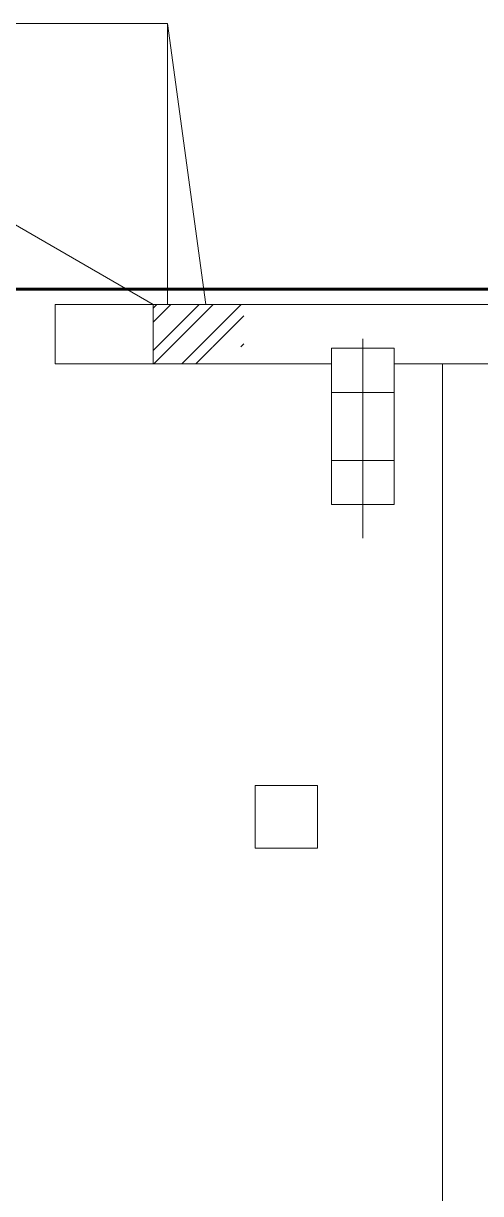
# Model space of a CAD drawing. Header units: millimetres. Extents: x 1663 to 6300, y 431 to 1491.
# Drawn here: x 5008.4 to 5050.9, y 1293 to 1401.8 of the extents above; entities that cross this region are included whole.
import ezdxf

# ---------------------------------------------------------------- set-up
doc = ezdxf.new("R2010")
doc.units = ezdxf.units.MM
doc.layers.add('Линия связи (Вновь)', color=3, linetype='Continuous', lineweight=60)
doc.layers.add('Строительный', color=251, linetype='Continuous', lineweight=13)

# ---------------------------------------------------------------- blocks, each defined once
blk = doc.blocks.new('A$C178B2837')
at = {"layer": 'Строительный', "ltscale": 100}
for p, q in [((513.663, 420.514), (486.763, 420.514)), ((513.663, 402.514), (513.663, 420.514)), ((513.663, 420.514), (516.123, 402.514)), ((502.155, 408.627), (512.744, 402.514)), ((506.463, 402.514), (506.463, 398.714)), ((506.463, 402.514), (506.463, 398.714)), ((506.463, 402.514), (512.744, 402.514)), ((565.363, 402.514), (512.744, 402.514)), ((512.744, 398.714), (512.744, 402.514)), ((512.744, 402.275), (512.983, 402.514)), ((512.744, 399.581), (515.677, 402.514)), ((512.744, 401.377), (513.881, 402.514)), ((512.775, 398.714), (516.575, 402.514)), ((514.571, 398.714), (518.371, 402.514)), ((516.558, 399.803), (518.544, 401.789)), ((526.163, 400.329), (526.163, 387.561)), ((515.469, 398.714), (516.544, 399.789)), ((518.354, 399.803), (518.544, 399.993)), ((528.163, 399.714), (524.163, 399.714)), ((524.163, 399.714), (524.163, 389.714)), ((528.163, 389.714), (528.163, 399.714)), ((506.463, 398.714), (512.744, 398.714)), ((524.163, 398.714), (512.744, 398.714)), ((538.143, 398.714), (528.163, 398.714)), ((531.263, 330.964), (531.263, 398.714)), ((524.163, 396.888), (528.163, 396.888)), ((524.163, 392.54), (528.163, 392.54)), ((524.163, 389.714), (528.163, 389.714)), ((519.272, 367.714), (519.272, 371.714)), ((519.272, 371.714), (523.272, 371.714)), ((523.272, 371.714), (523.272, 367.714)), ((523.272, 367.714), (519.272, 367.714))]:
    blk.add_line(p, q, dxfattribs=at)

msp = doc.modelspace()

# ---------------------------------------------------------------- linework, layer by layer
at = {"layer": 'Линия связи (Вновь)'}
msp.add_line((5110.51, 1377.11), (4751.76, 1377.11), dxfattribs=at)

# ---------------------------------------------------------------- block references
at = {"layer": 'Линия связи (Вновь)', "xscale": 1.452, "yscale": 1.452, "zscale": 1.452}
msp.add_blockref('A$C178B2837', (4275.93, 791.22), dxfattribs=at)

doc.saveas('drawing.dxf')
